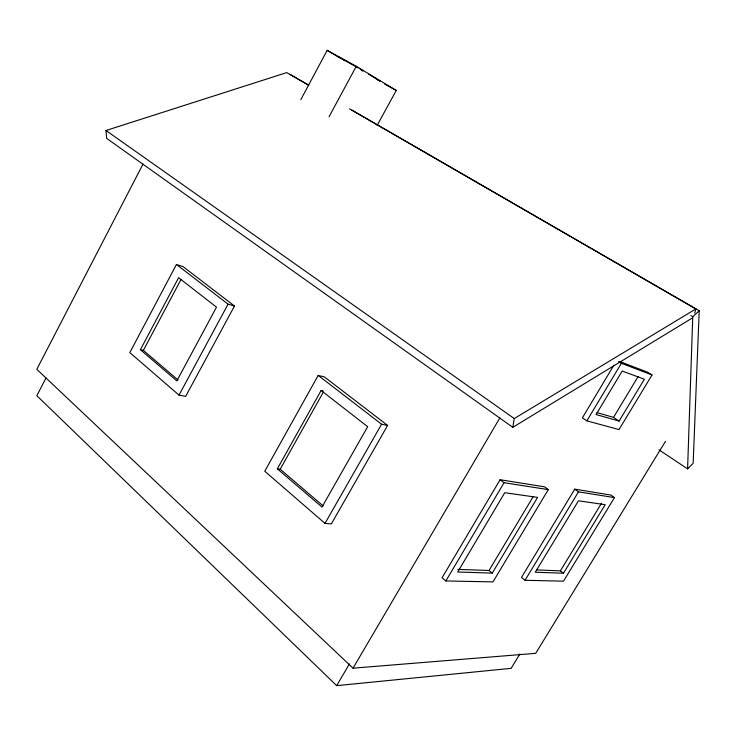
<?xml version="1.0" encoding="UTF-8"?>
<svg xmlns="http://www.w3.org/2000/svg" width="736" height="736" viewBox="0 0 736 736"><rect width="100%" height="100%" fill="white"/><g stroke="black" fill="none" stroke-linecap="round" stroke-linejoin="round"><path stroke-width="1.1" d="M658.941 449.779L687.59 468.878L692.751 316.738L699.2 310.739L351.882 110.096M699.2 310.739L693.156 463.321L687.59 468.878M308.66 85.256L286.764 72.606L105.993 130.502L106.646 138.377L512.817 427.322L514.262 418.563L695.833 308.945L349.471 108.827M694.756 313.067L695.833 308.945M142.996 164.1L36.8 369.316L353.05 668.178L535.707 653.338L665.491 441.315M46.064 377.899L36.818 395.683L336.692 685.648L511.134 668.343L519.883 653.991M176.447 264.491L129.812 352.599L179.014 395.112L185.647 396.373L234.48 306.02L182.942 266.533L176.447 264.491L228.068 304.161L234.48 306.02M140.392 349.701L178.6 277.702L216.504 307.151L176.842 380.871L140.392 349.701L143.364 350.373L178.057 379.988M143.364 350.373L180.955 279.588M300.84 99.636L327.17 50.352L356.279 66.286L396.253 90.436L377.108 125.451M179.014 395.112L228.068 304.161M329.056 116.757L356.279 66.286M318.182 375.415L264.758 471.233L325.008 523.388L331.347 523.894L387.605 425.426L324.392 376.915L318.182 375.415L381.57 424.203L387.605 425.426M321.135 390.476L367.678 426.696L321.982 507.058L277.334 468.823L321.135 390.476L322.984 390.89M277.334 468.823L280.204 469.209L323.352 392.104M325.008 523.388L381.57 424.203M336.692 685.648L349.416 663.918M353.05 668.178L499.762 418.066M500.084 479.734L442.051 577.788L445.841 580.952L492.973 581.891L548.292 489.615L544.465 486.809L500.084 479.734L504.059 482.715L548.292 489.615M445.841 580.952L504.059 482.715M457.737 569.397L489.026 570.492L533.057 496.864M613.852 365.249L582.406 417.818L586.877 420.854L619.004 429.576L652.013 374.974L647.57 372.177L619.951 361.606M492.264 573.105L537.593 497.398L504.758 492.715L457.691 572.01L492.264 573.105L489.026 570.492M586.877 420.854L621.368 363.29L652.013 374.974M596.997 412.602L613.52 417.376L638.094 376.593M574.742 489.155L521.484 577.438L525.062 580.29L563.509 581.182L614.468 497.6L610.862 495.043L574.742 489.155L578.487 491.85L614.468 497.6M619.096 421.084L644.368 379.224L622.187 371.036L596.096 414.524L619.096 421.084L613.52 417.376M525.062 580.29L578.487 491.85M536.654 569.94L560.4 570.851L601.432 503.396M563.454 573.215L605.185 504.694L578.478 500.784L535.265 572.231L563.454 573.215L560.4 570.851M512.817 427.322L691.711 318.366M338.882 57.086L358.174 67.97M361.174 69.948L363.087 70.987L360.125 69.156M377.108 79.562L379.932 81.107L368.819 74.345M384.44 83.95L396.253 90.436M290.177 74.456L308.09 84.806M690.773 315.578L692.751 316.738M327.17 50.352L339.719 57.914M341.835 58.862L344.788 60.637M618.608 361.551L621.368 363.29M105.993 130.502L514.262 418.563M280.204 469.209L323.095 505.871"/></g></svg>
